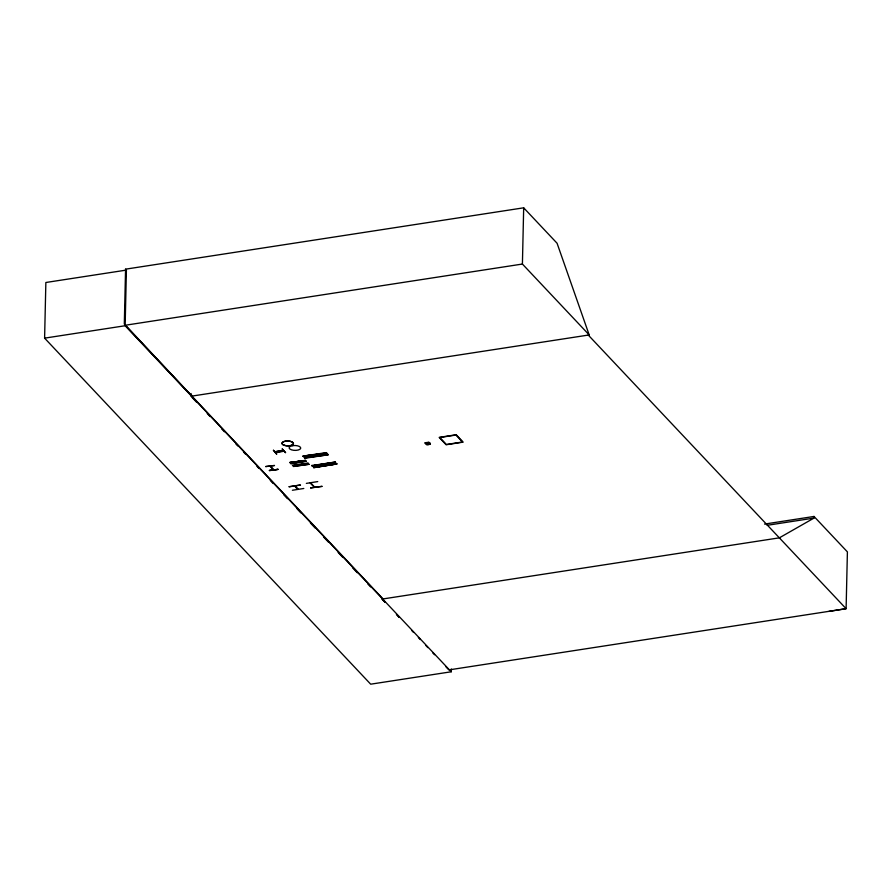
<?xml version="1.0" encoding="UTF-8"?>
<svg xmlns="http://www.w3.org/2000/svg" width="892" height="892" viewBox="0 0 892 892"><rect width="100%" height="100%" fill="white"/><g stroke="black" fill="none" stroke-linecap="round" stroke-linejoin="round"><path stroke-width="1.34" d="M451.296 668.989L451.229 671.776L370.682 684.186L44.6 338.146L45.86 282.496L126.408 270.086M125.571 268.782L124.311 323.974L191.914 396.115L190.977 393.483M451.229 671.776L125.148 325.736L126.43 269.038L523.682 207.814L557.065 243.237L589.166 334.879L588.229 335.024L846.107 608.69L828.88 611.399M310.037 482.806L314.296 487.322M310.516 482.706L314.776 487.255M424.971 442.978C428.249 448.263 434.404 440.313 425.06 442.889M426.454 444.55L430.301 444.026M428.706 442.254L430.39 443.87M190.977 396.249L589.211 334.935L522.411 264.043L523.682 207.814M779.352 537.843L813.983 518.085L814.017 516.457L764.533 524.083M265.749 466.549L274.502 465.49L265.749 466.572M274.848 451.709L283.377 450.393M275.004 451.831L283.556 450.482M273.487 450.304L276.843 453.95M306.19 461.153L290.915 463.584M290.848 463.751L306.402 461.376M308.219 463.271L292.576 465.535M292.431 465.379L308.075 463.216M293.301 466.326L309.033 464.308M302.99 456.169L326.673 453.002M303.302 456.459L326.784 453.292L302.968 456.102L326.327 452.612M305.577 460.595L289.71 462.491L305.432 460.45M305.443 460.45L289.855 462.647L305.521 460.395M312.189 465.914L311.988 465.345L312.445 466.17L335.403 462.435M335.537 462.39L312.111 465.825L335.08 462.078M336.786 463.985L313.75 467.642L313.337 466.828L336.552 463.372L336.752 463.952L313.672 467.375M270.098 466.237L273.409 469.805M522.411 264.043L125.159 325.268L383.036 598.933M44.6 338.146L125.148 325.736M285.585 452.578L282.095 448.854L285.507 452.668M275.037 451.943L283.567 450.627M275.416 452.344L283.99 450.939M284.147 451.218L275.617 452.534M276.487 454.061L273.376 450.259M306.357 483.386L317.73 481.591M289.097 486.72L300.504 485.014L289.12 486.764M295.921 487.367L296.111 487.567M296.311 487.768L296.501 487.98M303.793 488.482L292.398 490.254M310.606 487.902L322.179 486.352L310.617 487.879M767.198 525.299L813.983 518.085M382.099 599.078L384.965 602.111L382.099 599.078L780.288 537.698M269.362 470.474L278.114 469.37L269.395 470.43M269.551 470.63L278.092 469.315M303.525 456.726L326.762 453.303M327.687 454.139L304.317 457.596L304.886 458.254L328.1 454.797L304.54 457.852M293.479 466.527L309.111 464.264M335.225 462.067L312.01 465.524M270.365 466.103L273.766 469.716M814.017 516.457L847.4 551.88L846.107 608.69L448.866 669.914L446 666.882M295.04 485.85L298.329 489.34M294.572 485.928L297.85 489.407M191.936 397.263L196.708 402.337M207.223 413.498L210.088 416.531M221.562 428.706L224.427 431.75M235.889 443.915L237.807 445.944M243.538 452.032L245.445 454.061M256.918 466.226L258.825 468.255M270.298 480.42L273.164 483.464M283.678 494.625L287.503 498.673M297.058 508.819L300.872 512.878M310.427 523.013L315.21 528.086M323.807 537.218L328.59 542.28M338.146 552.427L342.918 557.5M352.485 567.635L357.257 572.709M367.772 583.859L370.637 586.903M399.27 617.286L396.405 614.253L399.181 617.309M411.669 630.443L413.576 632.473M418.348 637.535L420.255 639.553M425.975 645.63L427.881 647.648M432.653 652.71L434.56 654.739M336.886 463.885L313.761 467.676M326.204 452.679L326.528 453.036M328.133 454.786L327.531 454.139M285.518 440.971L285.552 441.127A5.742 2.431 1.3 0 0 284.202 445.286A5.765 2.442 1.3 0 0 293.435 443.882A5.742 2.431 1.3 0 0 285.563 441.139L285.529 441.027M426.231 443.034C427.703 446.112 431.226 441.395 426.231 443.034M456.225 434.75L439.143 437.381L446.1 444.762L463.171 442.131L456.225 434.75M455.935 435.028L439.812 437.515L446.379 444.484L462.502 441.997L455.935 435.028M292.777 445.632L292.766 445.61A5.765 2.442 1.3 0 0 291.428 449.813A5.765 2.442 1.3 0 0 300.671 448.386A5.765 2.442 1.3 0 0 292.788 445.643L292.777 445.599M284.202 445.286A5.742 2.431 1.3 0 0 293.412 443.87A5.765 2.442 1.3 0 0 285.552 441.139A5.765 2.442 1.3 0 0 284.191 445.309"/></g></svg>
